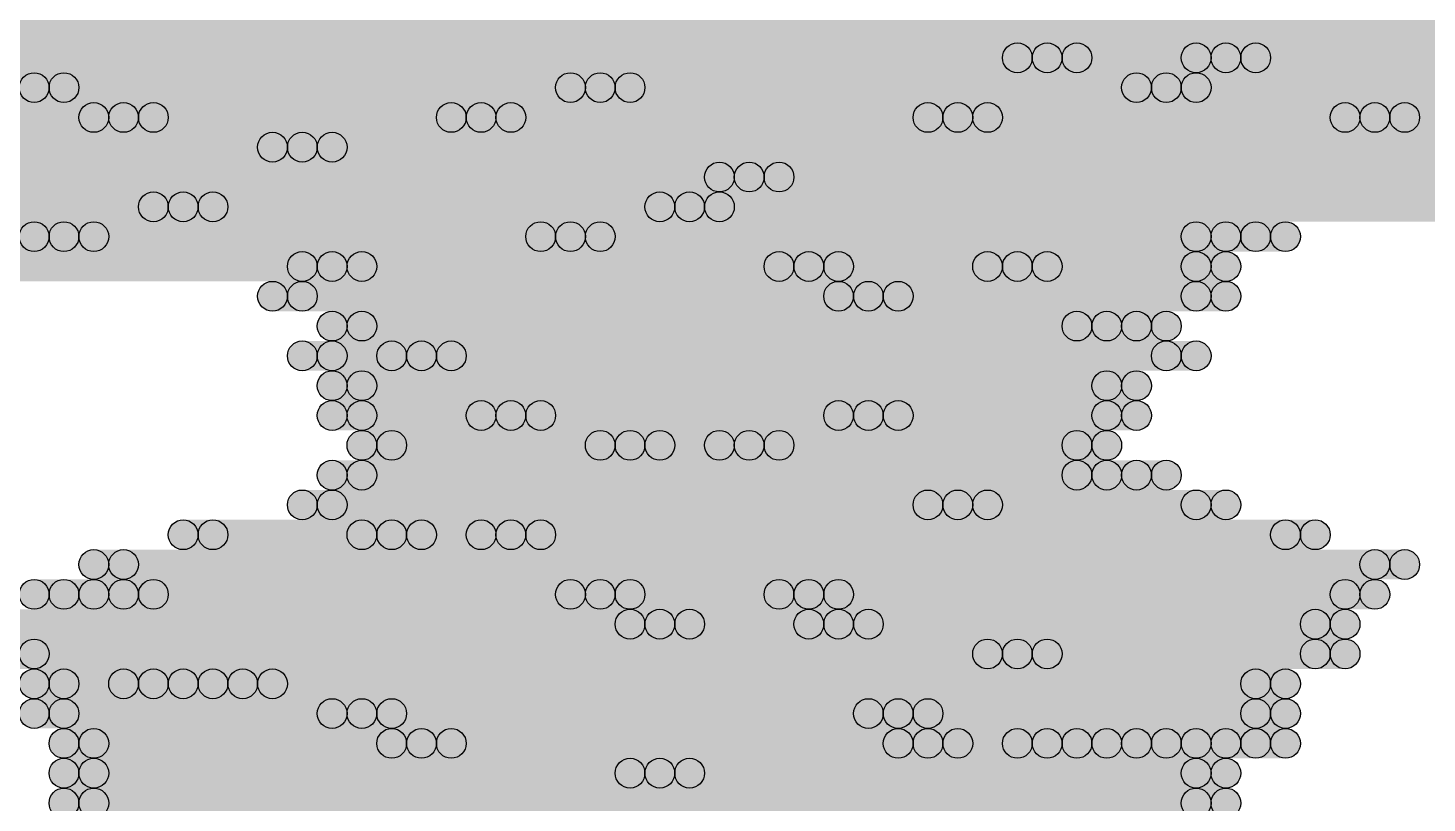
# Model space of a CAD drawing. Header units: millimetres. Extents: x 0 to 137, y 0 to 37.
# Drawn here: x 129.662 to 130.854, y 3.632 to 4.293 of the extents above; entities that cross this region are included whole.
import ezdxf

# ---------------------------------------------------------------- set-up
doc = ezdxf.new("R2010")
doc.units = ezdxf.units.MM
doc.layers.add('TopLayer', color=1, linetype='Continuous')
doc.layers.add('TopSolder', color=216, linetype='Continuous')

msp = doc.modelspace()

# ---------------------------------------------------------------- hatches: boundary and pattern name
at = {"layer": 'TopLayer'}
for points in [[(129.413, 4.2799), (129.413, 4.3053), (131.0894, 4.3053), (131.0894, 4.2799)], [(129.413, 4.2545), (129.413, 4.2799), (130.5306, 4.2799), (130.5306, 4.2545)], [(130.556, 4.2545), (130.556, 4.2799), (130.683, 4.2799), (130.683, 4.2545)], [(130.7084, 4.2545), (130.7084, 4.2799), (131.191, 4.2799), (131.191, 4.2545)], [(129.4384, 4.2291), (129.4384, 4.2545), (129.667, 4.2545), (129.667, 4.2291)], [(129.6924, 4.2291), (129.6924, 4.2545), (130.1496, 4.2545), (130.1496, 4.2291)], [(130.175, 4.2291), (130.175, 4.2545), (130.6322, 4.2545), (130.6322, 4.2291)], [(130.6576, 4.2291), (130.6576, 4.2545), (131.1402, 4.2545), (131.1402, 4.2291)], [(129.4384, 4.2037), (129.4384, 4.2291), (129.7432, 4.2291), (129.7432, 4.2037)], [(129.7686, 4.2037), (129.7686, 4.2291), (130.048, 4.2291), (130.048, 4.2037)], [(130.0734, 4.2037), (130.0734, 4.2291), (130.4544, 4.2291), (130.4544, 4.2037)], [(130.4798, 4.2037), (130.4798, 4.2291), (130.81, 4.2291), (130.81, 4.2037)], [(130.8354, 4.2037), (130.8354, 4.2291), (130.937, 4.2291), (130.937, 4.2037)], [(129.5908, 4.1783), (129.5908, 4.2037), (129.8956, 4.2037), (129.8956, 4.1783)], [(129.921, 4.1783), (129.921, 4.2037), (130.9878, 4.2037), (130.9878, 4.1783)], [(129.4638, 4.1529), (129.4638, 4.1783), (130.2766, 4.1783), (130.2766, 4.1529)], [(130.302, 4.1529), (130.302, 4.1783), (131.0894, 4.1783), (131.0894, 4.1529)], [(129.4892, 4.1275), (129.4892, 4.1529), (129.794, 4.1529), (129.794, 4.1275)], [(129.8194, 4.1275), (129.8194, 4.1529), (130.2258, 4.1529), (130.2258, 4.1275)], [(130.2512, 4.1275), (130.2512, 4.1529), (130.937, 4.1529), (130.937, 4.1275)], [(129.5146, 4.1021), (129.5146, 4.1275), (129.6924, 4.1275), (129.6924, 4.1021)], [(129.7178, 4.1021), (129.7178, 4.1275), (130.1242, 4.1275), (130.1242, 4.1021)], [(130.1496, 4.1021), (130.1496, 4.1275), (130.683, 4.1275), (130.683, 4.1021)], [(130.7084, 4.1021), (130.7084, 4.1275), (130.7338, 4.1275), (130.7338, 4.1021)], [(129.54, 4.0767), (129.54, 4.1021), (129.921, 4.1021), (129.921, 4.0767)], [(129.9464, 4.0767), (129.9464, 4.1021), (130.3274, 4.1021), (130.3274, 4.0767)], [(130.3528, 4.0767), (130.3528, 4.1021), (130.5052, 4.1021), (130.5052, 4.0767)], [(130.5306, 4.0767), (130.5306, 4.1021), (130.683, 4.1021), (130.683, 4.0767)], [(129.8956, 4.0513), (129.8956, 4.0767), (130.3782, 4.0767), (130.3782, 4.0513)], [(130.4036, 4.0513), (130.4036, 4.0767), (130.683, 4.0767), (130.683, 4.0513)], [(129.9464, 4.0259), (129.9464, 4.0513), (130.5814, 4.0513), (130.5814, 4.0259)], [(130.6068, 4.0259), (130.6068, 4.0513), (130.6322, 4.0513), (130.6322, 4.0259)], [(129.921, 4.0005), (129.921, 4.0259), (129.9972, 4.0259), (129.9972, 4.0005)], [(130.0226, 4.0005), (130.0226, 4.0259), (130.6576, 4.0259), (130.6576, 4.0005)], [(129.9464, 3.9751), (129.9464, 4.0005), (130.6068, 4.0005), (130.6068, 3.9751)], [(129.9464, 3.9497), (129.9464, 3.9751), (130.0734, 3.9751), (130.0734, 3.9497)], [(130.0988, 3.9497), (130.0988, 3.9751), (130.3782, 3.9751), (130.3782, 3.9497)], [(130.4036, 3.9497), (130.4036, 3.9751), (130.6068, 3.9751), (130.6068, 3.9497)], [(129.9718, 3.9243), (129.9718, 3.9497), (130.175, 3.9497), (130.175, 3.9243)], [(130.2004, 3.9243), (130.2004, 3.9497), (130.2766, 3.9497), (130.2766, 3.9243)], [(130.302, 3.9243), (130.302, 3.9497), (130.5814, 3.9497), (130.5814, 3.9243)], [(129.9464, 3.8989), (129.9464, 3.9243), (130.5814, 3.9243), (130.5814, 3.8989)], [(130.6068, 3.8989), (130.6068, 3.9243), (130.6322, 3.9243), (130.6322, 3.8989)], [(129.921, 3.8735), (129.921, 3.8989), (130.4544, 3.8989), (130.4544, 3.8735)], [(130.4798, 3.8735), (130.4798, 3.8989), (130.683, 3.8989), (130.683, 3.8735)], [(129.8194, 3.8481), (129.8194, 3.8735), (129.9718, 3.8735), (129.9718, 3.8481)], [(129.9972, 3.8481), (129.9972, 3.8735), (130.0734, 3.8735), (130.0734, 3.8481)], [(130.0988, 3.8481), (130.0988, 3.8735), (130.7592, 3.8735), (130.7592, 3.8481)], [(129.7432, 3.8227), (129.7432, 3.8481), (130.8354, 3.8481), (130.8354, 3.8227)], [(129.6924, 3.7973), (129.6924, 3.8227), (129.7432, 3.8227), (129.7432, 3.7973)], [(129.7686, 3.7973), (129.7686, 3.8227), (130.1496, 3.8227), (130.1496, 3.7973)], [(130.175, 3.7973), (130.175, 3.8227), (130.3274, 3.8227), (130.3274, 3.7973)], [(130.3528, 3.7973), (130.3528, 3.8227), (130.81, 3.8227), (130.81, 3.7973)], [(129.6416, 3.7719), (129.6416, 3.7973), (130.2004, 3.7973), (130.2004, 3.7719)], [(130.2258, 3.7719), (130.2258, 3.7973), (130.3528, 3.7973), (130.3528, 3.7719)], [(130.3782, 3.7719), (130.3782, 3.7973), (130.7846, 3.7973), (130.7846, 3.7719)], [(129.667, 3.7465), (129.667, 3.7719), (130.5052, 3.7719), (130.5052, 3.7465)], [(130.5306, 3.7465), (130.5306, 3.7719), (130.7846, 3.7719), (130.7846, 3.7465)], [(129.6924, 3.7211), (129.6924, 3.7465), (129.7686, 3.7465), (129.7686, 3.7211)], [(129.794, 3.7211), (129.794, 3.7465), (129.8448, 3.7465), (129.8448, 3.7211)], [(129.8702, 3.7211), (129.8702, 3.7465), (130.7338, 3.7465), (130.7338, 3.7211)], [(129.6924, 3.6957), (129.6924, 3.7211), (129.9464, 3.7211), (129.9464, 3.6957)], [(129.9718, 3.6957), (129.9718, 3.7211), (130.4036, 3.7211), (130.4036, 3.6957)], [(130.429, 3.6957), (130.429, 3.7211), (130.7338, 3.7211), (130.7338, 3.6957)], [(129.7178, 3.6703), (129.7178, 3.6957), (129.9972, 3.6957), (129.9972, 3.6703)], [(130.0226, 3.6703), (130.0226, 3.6957), (130.429, 3.6957), (130.429, 3.6703)], [(130.4544, 3.6703), (130.4544, 3.6957), (130.5306, 3.6957), (130.5306, 3.6703)], [(130.556, 3.6703), (130.556, 3.6957), (130.6068, 3.6957), (130.6068, 3.6703)], [(130.6322, 3.6703), (130.6322, 3.6957), (130.683, 3.6957), (130.683, 3.6703)], [(130.7084, 3.6703), (130.7084, 3.6957), (130.7338, 3.6957), (130.7338, 3.6703)], [(129.7178, 3.6449), (129.7178, 3.6703), (130.2004, 3.6703), (130.2004, 3.6449)], [(130.2258, 3.6449), (130.2258, 3.6703), (130.683, 3.6703), (130.683, 3.6449)], [(129.7178, 3.6195), (129.7178, 3.6449), (130.683, 3.6449), (130.683, 3.6195)]]:
    msp.add_hatch(color=1, dxfattribs=at).paths.add_polyline_path(points)
h = msp.add_hatch(color=1, dxfattribs=at)
edge = h.paths.add_edge_path()
edge.add_arc((130.5306, 4.2672), 0.0127, 0, 360)
h = msp.add_hatch(color=1, dxfattribs=at)
edge = h.paths.add_edge_path()
edge.add_arc((130.556, 4.2672), 0.0127, 0, 360)
h = msp.add_hatch(color=1, dxfattribs=at)
edge = h.paths.add_edge_path()
edge.add_arc((130.683, 4.2672), 0.0127, 0, 360)
h = msp.add_hatch(color=1, dxfattribs=at)
edge = h.paths.add_edge_path()
edge.add_arc((130.7084, 4.2672), 0.0127, 0, 360)
h = msp.add_hatch(color=1, dxfattribs=at)
edge = h.paths.add_edge_path()
edge.add_arc((129.667, 4.2418), 0.0127, 0, 360)
h = msp.add_hatch(color=1, dxfattribs=at)
edge = h.paths.add_edge_path()
edge.add_arc((129.6924, 4.2418), 0.0127, 0, 360)
h = msp.add_hatch(color=1, dxfattribs=at)
edge = h.paths.add_edge_path()
edge.add_arc((130.1496, 4.2418), 0.0127, 0, 360)
h = msp.add_hatch(color=1, dxfattribs=at)
edge = h.paths.add_edge_path()
edge.add_arc((130.175, 4.2418), 0.0127, 0, 360)
h = msp.add_hatch(color=1, dxfattribs=at)
edge = h.paths.add_edge_path()
edge.add_arc((130.6322, 4.2418), 0.0127, 0, 360)
h = msp.add_hatch(color=1, dxfattribs=at)
edge = h.paths.add_edge_path()
edge.add_arc((130.6576, 4.2418), 0.0127, 0, 360)
h = msp.add_hatch(color=1, dxfattribs=at)
edge = h.paths.add_edge_path()
edge.add_arc((129.7432, 4.2164), 0.0127, 0, 360)
h = msp.add_hatch(color=1, dxfattribs=at)
edge = h.paths.add_edge_path()
edge.add_arc((129.7686, 4.2164), 0.0127, 0, 360)
h = msp.add_hatch(color=1, dxfattribs=at)
edge = h.paths.add_edge_path()
edge.add_arc((130.048, 4.2164), 0.0127, 0, 360)
h = msp.add_hatch(color=1, dxfattribs=at)
edge = h.paths.add_edge_path()
edge.add_arc((130.0734, 4.2164), 0.0127, 0, 360)
h = msp.add_hatch(color=1, dxfattribs=at)
edge = h.paths.add_edge_path()
edge.add_arc((130.4544, 4.2164), 0.0127, 0, 360)
h = msp.add_hatch(color=1, dxfattribs=at)
edge = h.paths.add_edge_path()
edge.add_arc((130.4798, 4.2164), 0.0127, 0, 360)
h = msp.add_hatch(color=1, dxfattribs=at)
edge = h.paths.add_edge_path()
edge.add_arc((130.81, 4.2164), 0.0127, 0, 360)
h = msp.add_hatch(color=1, dxfattribs=at)
edge = h.paths.add_edge_path()
edge.add_arc((130.8354, 4.2164), 0.0127, 0, 360)
h = msp.add_hatch(color=1, dxfattribs=at)
edge = h.paths.add_edge_path()
edge.add_arc((129.8956, 4.191), 0.0127, 0, 360)
h = msp.add_hatch(color=1, dxfattribs=at)
edge = h.paths.add_edge_path()
edge.add_arc((129.921, 4.191), 0.0127, 0, 360)
h = msp.add_hatch(color=1, dxfattribs=at)
edge = h.paths.add_edge_path()
edge.add_arc((130.2766, 4.1656), 0.0127, 0, 360)
h = msp.add_hatch(color=1, dxfattribs=at)
edge = h.paths.add_edge_path()
edge.add_arc((130.302, 4.1656), 0.0127, 0, 360)
h = msp.add_hatch(color=1, dxfattribs=at)
edge = h.paths.add_edge_path()
edge.add_arc((129.794, 4.1402), 0.0127, 0, 360)
h = msp.add_hatch(color=1, dxfattribs=at)
edge = h.paths.add_edge_path()
edge.add_arc((129.8194, 4.1402), 0.0127, 0, 360)
h = msp.add_hatch(color=1, dxfattribs=at)
edge = h.paths.add_edge_path()
edge.add_arc((130.2258, 4.1402), 0.0127, 0, 360)
h = msp.add_hatch(color=1, dxfattribs=at)
edge = h.paths.add_edge_path()
edge.add_arc((130.2512, 4.1402), 0.0127, 0, 360)
h = msp.add_hatch(color=1, dxfattribs=at)
edge = h.paths.add_edge_path()
edge.add_arc((129.6924, 4.1148), 0.0127, 0, 360)
h = msp.add_hatch(color=1, dxfattribs=at)
edge = h.paths.add_edge_path()
edge.add_arc((129.7178, 4.1148), 0.0127, 0, 360)
h = msp.add_hatch(color=1, dxfattribs=at)
edge = h.paths.add_edge_path()
edge.add_arc((130.1242, 4.1148), 0.0127, 0, 360)
h = msp.add_hatch(color=1, dxfattribs=at)
edge = h.paths.add_edge_path()
edge.add_arc((130.1496, 4.1148), 0.0127, 0, 360)
h = msp.add_hatch(color=1, dxfattribs=at)
edge = h.paths.add_edge_path()
edge.add_arc((130.683, 4.1148), 0.0127, 0, 360)
h = msp.add_hatch(color=1, dxfattribs=at)
edge = h.paths.add_edge_path()
edge.add_arc((130.7084, 4.1148), 0.0127, 0, 360)
h = msp.add_hatch(color=1, dxfattribs=at)
edge = h.paths.add_edge_path()
edge.add_arc((130.7338, 4.1148), 0.0127, 0, 360)
h = msp.add_hatch(color=1, dxfattribs=at)
edge = h.paths.add_edge_path()
edge.add_arc((129.921, 4.0894), 0.0127, 0, 360)
h = msp.add_hatch(color=1, dxfattribs=at)
edge = h.paths.add_edge_path()
edge.add_arc((129.9464, 4.0894), 0.0127, 0, 360)
h = msp.add_hatch(color=1, dxfattribs=at)
edge = h.paths.add_edge_path()
edge.add_arc((130.3274, 4.0894), 0.0127, 0, 360)
h = msp.add_hatch(color=1, dxfattribs=at)
edge = h.paths.add_edge_path()
edge.add_arc((130.3528, 4.0894), 0.0127, 0, 360)
h = msp.add_hatch(color=1, dxfattribs=at)
edge = h.paths.add_edge_path()
edge.add_arc((130.5052, 4.0894), 0.0127, 0, 360)
h = msp.add_hatch(color=1, dxfattribs=at)
edge = h.paths.add_edge_path()
edge.add_arc((130.5306, 4.0894), 0.0127, 0, 360)
h = msp.add_hatch(color=1, dxfattribs=at)
edge = h.paths.add_edge_path()
edge.add_arc((130.683, 4.0894), 0.0127, 0, 360)
h = msp.add_hatch(color=1, dxfattribs=at)
edge = h.paths.add_edge_path()
edge.add_arc((129.8956, 4.064), 0.0127, 0, 360)
h = msp.add_hatch(color=1, dxfattribs=at)
edge = h.paths.add_edge_path()
edge.add_arc((130.3782, 4.064), 0.0127, 0, 360)
h = msp.add_hatch(color=1, dxfattribs=at)
edge = h.paths.add_edge_path()
edge.add_arc((130.4036, 4.064), 0.0127, 0, 360)
h = msp.add_hatch(color=1, dxfattribs=at)
edge = h.paths.add_edge_path()
edge.add_arc((130.683, 4.064), 0.0127, 0, 360)
h = msp.add_hatch(color=1, dxfattribs=at)
edge = h.paths.add_edge_path()
edge.add_arc((129.9464, 4.0386), 0.0127, 0, 360)
h = msp.add_hatch(color=1, dxfattribs=at)
edge = h.paths.add_edge_path()
edge.add_arc((130.5814, 4.0386), 0.0127, 0, 360)
h = msp.add_hatch(color=1, dxfattribs=at)
edge = h.paths.add_edge_path()
edge.add_arc((130.6068, 4.0386), 0.0127, 0, 360)
h = msp.add_hatch(color=1, dxfattribs=at)
edge = h.paths.add_edge_path()
edge.add_arc((130.6322, 4.0386), 0.0127, 0, 360)
h = msp.add_hatch(color=1, dxfattribs=at)
edge = h.paths.add_edge_path()
edge.add_arc((129.921, 4.0132), 0.0127, 0, 360)
h = msp.add_hatch(color=1, dxfattribs=at)
edge = h.paths.add_edge_path()
edge.add_arc((129.9972, 4.0132), 0.0127, 0, 360)
h = msp.add_hatch(color=1, dxfattribs=at)
edge = h.paths.add_edge_path()
edge.add_arc((130.0226, 4.0132), 0.0127, 0, 360)
h = msp.add_hatch(color=1, dxfattribs=at)
edge = h.paths.add_edge_path()
edge.add_arc((130.6576, 4.0132), 0.0127, 0, 360)
h = msp.add_hatch(color=1, dxfattribs=at)
edge = h.paths.add_edge_path()
edge.add_arc((129.9464, 3.9878), 0.0127, 0, 360)
h = msp.add_hatch(color=1, dxfattribs=at)
edge = h.paths.add_edge_path()
edge.add_arc((130.6068, 3.9878), 0.0127, 0, 360)
h = msp.add_hatch(color=1, dxfattribs=at)
edge = h.paths.add_edge_path()
edge.add_arc((129.9464, 3.9624), 0.0127, 0, 360)
h = msp.add_hatch(color=1, dxfattribs=at)
edge = h.paths.add_edge_path()
edge.add_arc((130.0734, 3.9624), 0.0127, 0, 360)
h = msp.add_hatch(color=1, dxfattribs=at)
edge = h.paths.add_edge_path()
edge.add_arc((130.0988, 3.9624), 0.0127, 0, 360)
h = msp.add_hatch(color=1, dxfattribs=at)
edge = h.paths.add_edge_path()
edge.add_arc((130.3782, 3.9624), 0.0127, 0, 360)
h = msp.add_hatch(color=1, dxfattribs=at)
edge = h.paths.add_edge_path()
edge.add_arc((130.4036, 3.9624), 0.0127, 0, 360)
h = msp.add_hatch(color=1, dxfattribs=at)
edge = h.paths.add_edge_path()
edge.add_arc((130.6068, 3.9624), 0.0127, 0, 360)
h = msp.add_hatch(color=1, dxfattribs=at)
edge = h.paths.add_edge_path()
edge.add_arc((129.9718, 3.937), 0.0127, 0, 360)
h = msp.add_hatch(color=1, dxfattribs=at)
edge = h.paths.add_edge_path()
edge.add_arc((130.175, 3.937), 0.0127, 0, 360)
h = msp.add_hatch(color=1, dxfattribs=at)
edge = h.paths.add_edge_path()
edge.add_arc((130.2004, 3.937), 0.0127, 0, 360)
h = msp.add_hatch(color=1, dxfattribs=at)
edge = h.paths.add_edge_path()
edge.add_arc((130.2766, 3.937), 0.0127, 0, 360)
h = msp.add_hatch(color=1, dxfattribs=at)
edge = h.paths.add_edge_path()
edge.add_arc((130.302, 3.937), 0.0127, 0, 360)
h = msp.add_hatch(color=1, dxfattribs=at)
edge = h.paths.add_edge_path()
edge.add_arc((130.5814, 3.937), 0.0127, 0, 360)
h = msp.add_hatch(color=1, dxfattribs=at)
edge = h.paths.add_edge_path()
edge.add_arc((129.9464, 3.9116), 0.0127, 0, 360)
h = msp.add_hatch(color=1, dxfattribs=at)
edge = h.paths.add_edge_path()
edge.add_arc((130.5814, 3.9116), 0.0127, 0, 360)
h = msp.add_hatch(color=1, dxfattribs=at)
edge = h.paths.add_edge_path()
edge.add_arc((130.6068, 3.9116), 0.0127, 0, 360)
h = msp.add_hatch(color=1, dxfattribs=at)
edge = h.paths.add_edge_path()
edge.add_arc((130.6322, 3.9116), 0.0127, 0, 360)
h = msp.add_hatch(color=1, dxfattribs=at)
edge = h.paths.add_edge_path()
edge.add_arc((129.921, 3.8862), 0.0127, 0, 360)
h = msp.add_hatch(color=1, dxfattribs=at)
edge = h.paths.add_edge_path()
edge.add_arc((130.4544, 3.8862), 0.0127, 0, 360)
h = msp.add_hatch(color=1, dxfattribs=at)
edge = h.paths.add_edge_path()
edge.add_arc((130.4798, 3.8862), 0.0127, 0, 360)
h = msp.add_hatch(color=1, dxfattribs=at)
edge = h.paths.add_edge_path()
edge.add_arc((130.683, 3.8862), 0.0127, 0, 360)
h = msp.add_hatch(color=1, dxfattribs=at)
edge = h.paths.add_edge_path()
edge.add_arc((129.8194, 3.8608), 0.0127, 0, 360)
h = msp.add_hatch(color=1, dxfattribs=at)
edge = h.paths.add_edge_path()
edge.add_arc((129.9718, 3.8608), 0.0127, 0, 360)
h = msp.add_hatch(color=1, dxfattribs=at)
edge = h.paths.add_edge_path()
edge.add_arc((129.9972, 3.8608), 0.0127, 0, 360)
h = msp.add_hatch(color=1, dxfattribs=at)
edge = h.paths.add_edge_path()
edge.add_arc((130.0734, 3.8608), 0.0127, 0, 360)
h = msp.add_hatch(color=1, dxfattribs=at)
edge = h.paths.add_edge_path()
edge.add_arc((130.0988, 3.8608), 0.0127, 0, 360)
h = msp.add_hatch(color=1, dxfattribs=at)
edge = h.paths.add_edge_path()
edge.add_arc((130.7592, 3.8608), 0.0127, 0, 360)
h = msp.add_hatch(color=1, dxfattribs=at)
edge = h.paths.add_edge_path()
edge.add_arc((129.7432, 3.8354), 0.0127, 0, 360)
h = msp.add_hatch(color=1, dxfattribs=at)
edge = h.paths.add_edge_path()
edge.add_arc((130.8354, 3.8354), 0.0127, 0, 360)
h = msp.add_hatch(color=1, dxfattribs=at)
edge = h.paths.add_edge_path()
edge.add_arc((129.6924, 3.81), 0.0127, 0, 360)
h = msp.add_hatch(color=1, dxfattribs=at)
edge = h.paths.add_edge_path()
edge.add_arc((129.7432, 3.81), 0.0127, 0, 360)
h = msp.add_hatch(color=1, dxfattribs=at)
edge = h.paths.add_edge_path()
edge.add_arc((129.7686, 3.81), 0.0127, 0, 360)
h = msp.add_hatch(color=1, dxfattribs=at)
edge = h.paths.add_edge_path()
edge.add_arc((130.1496, 3.81), 0.0127, 0, 360)
h = msp.add_hatch(color=1, dxfattribs=at)
edge = h.paths.add_edge_path()
edge.add_arc((130.175, 3.81), 0.0127, 0, 360)
h = msp.add_hatch(color=1, dxfattribs=at)
edge = h.paths.add_edge_path()
edge.add_arc((130.3274, 3.81), 0.0127, 0, 360)
h = msp.add_hatch(color=1, dxfattribs=at)
edge = h.paths.add_edge_path()
edge.add_arc((130.3528, 3.81), 0.0127, 0, 360)
h = msp.add_hatch(color=1, dxfattribs=at)
edge = h.paths.add_edge_path()
edge.add_arc((130.81, 3.81), 0.0127, 0, 360)
h = msp.add_hatch(color=1, dxfattribs=at)
edge = h.paths.add_edge_path()
edge.add_arc((130.2004, 3.7846), 0.0127, 0, 360)
h = msp.add_hatch(color=1, dxfattribs=at)
edge = h.paths.add_edge_path()
edge.add_arc((130.2258, 3.7846), 0.0127, 0, 360)
h = msp.add_hatch(color=1, dxfattribs=at)
edge = h.paths.add_edge_path()
edge.add_arc((130.3528, 3.7846), 0.0127, 0, 360)
h = msp.add_hatch(color=1, dxfattribs=at)
edge = h.paths.add_edge_path()
edge.add_arc((130.3782, 3.7846), 0.0127, 0, 360)
h = msp.add_hatch(color=1, dxfattribs=at)
edge = h.paths.add_edge_path()
edge.add_arc((130.7846, 3.7846), 0.0127, 0, 360)
h = msp.add_hatch(color=1, dxfattribs=at)
edge = h.paths.add_edge_path()
edge.add_arc((129.667, 3.7592), 0.0127, 0, 360)
h = msp.add_hatch(color=1, dxfattribs=at)
edge = h.paths.add_edge_path()
edge.add_arc((130.5052, 3.7592), 0.0127, 0, 360)
h = msp.add_hatch(color=1, dxfattribs=at)
edge = h.paths.add_edge_path()
edge.add_arc((130.5306, 3.7592), 0.0127, 0, 360)
h = msp.add_hatch(color=1, dxfattribs=at)
edge = h.paths.add_edge_path()
edge.add_arc((130.7846, 3.7592), 0.0127, 0, 360)
h = msp.add_hatch(color=1, dxfattribs=at)
edge = h.paths.add_edge_path()
edge.add_arc((129.6924, 3.7338), 0.0127, 0, 360)
h = msp.add_hatch(color=1, dxfattribs=at)
edge = h.paths.add_edge_path()
edge.add_arc((129.7686, 3.7338), 0.0127, 0, 360)
h = msp.add_hatch(color=1, dxfattribs=at)
edge = h.paths.add_edge_path()
edge.add_arc((129.794, 3.7338), 0.0127, 0, 360)
h = msp.add_hatch(color=1, dxfattribs=at)
edge = h.paths.add_edge_path()
edge.add_arc((129.8448, 3.7338), 0.0127, 0, 360)
h = msp.add_hatch(color=1, dxfattribs=at)
edge = h.paths.add_edge_path()
edge.add_arc((129.8702, 3.7338), 0.0127, 0, 360)
h = msp.add_hatch(color=1, dxfattribs=at)
edge = h.paths.add_edge_path()
edge.add_arc((130.7338, 3.7338), 0.0127, 0, 360)
h = msp.add_hatch(color=1, dxfattribs=at)
edge = h.paths.add_edge_path()
edge.add_arc((129.6924, 3.7084), 0.0127, 0, 360)
h = msp.add_hatch(color=1, dxfattribs=at)
edge = h.paths.add_edge_path()
edge.add_arc((129.9464, 3.7084), 0.0127, 0, 360)
h = msp.add_hatch(color=1, dxfattribs=at)
edge = h.paths.add_edge_path()
edge.add_arc((129.9718, 3.7084), 0.0127, 0, 360)
h = msp.add_hatch(color=1, dxfattribs=at)
edge = h.paths.add_edge_path()
edge.add_arc((130.4036, 3.7084), 0.0127, 0, 360)
h = msp.add_hatch(color=1, dxfattribs=at)
edge = h.paths.add_edge_path()
edge.add_arc((130.429, 3.7084), 0.0127, 0, 360)
h = msp.add_hatch(color=1, dxfattribs=at)
edge = h.paths.add_edge_path()
edge.add_arc((130.7338, 3.7084), 0.0127, 0, 360)
h = msp.add_hatch(color=1, dxfattribs=at)
edge = h.paths.add_edge_path()
edge.add_arc((129.7178, 3.683), 0.0127, 0, 360)
h = msp.add_hatch(color=1, dxfattribs=at)
edge = h.paths.add_edge_path()
edge.add_arc((129.9972, 3.683), 0.0127, 0, 360)
h = msp.add_hatch(color=1, dxfattribs=at)
edge = h.paths.add_edge_path()
edge.add_arc((130.0226, 3.683), 0.0127, 0, 360)
h = msp.add_hatch(color=1, dxfattribs=at)
edge = h.paths.add_edge_path()
edge.add_arc((130.429, 3.683), 0.0127, 0, 360)
h = msp.add_hatch(color=1, dxfattribs=at)
edge = h.paths.add_edge_path()
edge.add_arc((130.4544, 3.683), 0.0127, 0, 360)
h = msp.add_hatch(color=1, dxfattribs=at)
edge = h.paths.add_edge_path()
edge.add_arc((130.5306, 3.683), 0.0127, 0, 360)
h = msp.add_hatch(color=1, dxfattribs=at)
edge = h.paths.add_edge_path()
edge.add_arc((130.556, 3.683), 0.0127, 0, 360)
h = msp.add_hatch(color=1, dxfattribs=at)
edge = h.paths.add_edge_path()
edge.add_arc((130.6068, 3.683), 0.0127, 0, 360)
h = msp.add_hatch(color=1, dxfattribs=at)
edge = h.paths.add_edge_path()
edge.add_arc((130.6322, 3.683), 0.0127, 0, 360)
h = msp.add_hatch(color=1, dxfattribs=at)
edge = h.paths.add_edge_path()
edge.add_arc((130.683, 3.683), 0.0127, 0, 360)
h = msp.add_hatch(color=1, dxfattribs=at)
edge = h.paths.add_edge_path()
edge.add_arc((130.7084, 3.683), 0.0127, 0, 360)
h = msp.add_hatch(color=1, dxfattribs=at)
edge = h.paths.add_edge_path()
edge.add_arc((130.7338, 3.683), 0.0127, 0, 360)
h = msp.add_hatch(color=1, dxfattribs=at)
edge = h.paths.add_edge_path()
edge.add_arc((129.7178, 3.6576), 0.0127, 0, 360)
h = msp.add_hatch(color=1, dxfattribs=at)
edge = h.paths.add_edge_path()
edge.add_arc((130.2004, 3.6576), 0.0127, 0, 360)
h = msp.add_hatch(color=1, dxfattribs=at)
edge = h.paths.add_edge_path()
edge.add_arc((130.2258, 3.6576), 0.0127, 0, 360)
h = msp.add_hatch(color=1, dxfattribs=at)
edge = h.paths.add_edge_path()
edge.add_arc((130.683, 3.6576), 0.0127, 0, 360)
h = msp.add_hatch(color=1, dxfattribs=at)
edge = h.paths.add_edge_path()
edge.add_arc((129.7178, 3.6322), 0.0127, 0, 360)
h = msp.add_hatch(color=1, dxfattribs=at)
edge = h.paths.add_edge_path()
edge.add_arc((130.683, 3.6322), 0.0127, 0, 360)
at = {"layer": 'TopSolder'}
for points in [[(129.3876, 4.2799), (129.3876, 4.3053), (131.064, 4.3053), (131.064, 4.2799)], [(129.3876, 4.2545), (129.3876, 4.2799), (130.5052, 4.2799), (130.5052, 4.2545)], [(130.5306, 4.2545), (130.5306, 4.2799), (130.6576, 4.2799), (130.6576, 4.2545)], [(130.683, 4.2545), (130.683, 4.2799), (131.1656, 4.2799), (131.1656, 4.2545)], [(129.667, 4.2291), (129.667, 4.2545), (130.1242, 4.2545), (130.1242, 4.2291)], [(130.1496, 4.2291), (130.1496, 4.2545), (130.6068, 4.2545), (130.6068, 4.2291)], [(130.6322, 4.2291), (130.6322, 4.2545), (131.1148, 4.2545), (131.1148, 4.2291)], [(129.413, 4.2037), (129.413, 4.2291), (129.7178, 4.2291), (129.7178, 4.2037)], [(129.7432, 4.2037), (129.7432, 4.2291), (130.0226, 4.2291), (130.0226, 4.2037)], [(130.048, 4.2037), (130.048, 4.2291), (130.429, 4.2291), (130.429, 4.2037)], [(130.4544, 4.2037), (130.4544, 4.2291), (130.7846, 4.2291), (130.7846, 4.2037)], [(130.81, 4.2037), (130.81, 4.2291), (130.9116, 4.2291), (130.9116, 4.2037)], [(129.5654, 4.1783), (129.5654, 4.2037), (129.8702, 4.2037), (129.8702, 4.1783)], [(129.8956, 4.1783), (129.8956, 4.2037), (130.9624, 4.2037), (130.9624, 4.1783)], [(129.4384, 4.1529), (129.4384, 4.1783), (130.2512, 4.1783), (130.2512, 4.1529)], [(130.2766, 4.1529), (130.2766, 4.1783), (131.064, 4.1783), (131.064, 4.1529)], [(129.4638, 4.1275), (129.4638, 4.1529), (129.7686, 4.1529), (129.7686, 4.1275)], [(129.794, 4.1275), (129.794, 4.1529), (130.2004, 4.1529), (130.2004, 4.1275)], [(130.2258, 4.1275), (130.2258, 4.1529), (130.9116, 4.1529), (130.9116, 4.1275)], [(129.4892, 4.1021), (129.4892, 4.1275), (129.667, 4.1275), (129.667, 4.1021)], [(129.6924, 4.1021), (129.6924, 4.1275), (130.0988, 4.1275), (130.0988, 4.1021)], [(130.1242, 4.1021), (130.1242, 4.1275), (130.6576, 4.1275), (130.6576, 4.1021)], [(130.683, 4.1021), (130.683, 4.1275), (130.7084, 4.1275), (130.7084, 4.1021)], [(129.5146, 4.0767), (129.5146, 4.1021), (129.8956, 4.1021), (129.8956, 4.0767)], [(129.921, 4.0767), (129.921, 4.1021), (130.302, 4.1021), (130.302, 4.0767)], [(130.3274, 4.0767), (130.3274, 4.1021), (130.4798, 4.1021), (130.4798, 4.0767)], [(130.5052, 4.0767), (130.5052, 4.1021), (130.6576, 4.1021), (130.6576, 4.0767)], [(129.8702, 4.0513), (129.8702, 4.0767), (130.3528, 4.0767), (130.3528, 4.0513)], [(130.3782, 4.0513), (130.3782, 4.0767), (130.6576, 4.0767), (130.6576, 4.0513)], [(129.921, 4.0259), (129.921, 4.0513), (130.556, 4.0513), (130.556, 4.0259)], [(130.5814, 4.0259), (130.5814, 4.0513), (130.6068, 4.0513), (130.6068, 4.0259)], [(129.8956, 4.0005), (129.8956, 4.0259), (129.9718, 4.0259), (129.9718, 4.0005)], [(129.9972, 4.0005), (129.9972, 4.0259), (130.6322, 4.0259), (130.6322, 4.0005)], [(129.921, 3.9751), (129.921, 4.0005), (130.5814, 4.0005), (130.5814, 3.9751)], [(129.921, 3.9497), (129.921, 3.9751), (130.048, 3.9751), (130.048, 3.9497)], [(130.0734, 3.9497), (130.0734, 3.9751), (130.3528, 3.9751), (130.3528, 3.9497)], [(130.3782, 3.9497), (130.3782, 3.9751), (130.5814, 3.9751), (130.5814, 3.9497)], [(129.9464, 3.9243), (129.9464, 3.9497), (130.1496, 3.9497), (130.1496, 3.9243)], [(130.175, 3.9243), (130.175, 3.9497), (130.2512, 3.9497), (130.2512, 3.9243)], [(130.2766, 3.9243), (130.2766, 3.9497), (130.556, 3.9497), (130.556, 3.9243)], [(129.921, 3.8989), (129.921, 3.9243), (130.556, 3.9243), (130.556, 3.8989)], [(130.5814, 3.8989), (130.5814, 3.9243), (130.6068, 3.9243), (130.6068, 3.8989)], [(129.8956, 3.8735), (129.8956, 3.8989), (130.429, 3.8989), (130.429, 3.8735)], [(130.4544, 3.8735), (130.4544, 3.8989), (130.6576, 3.8989), (130.6576, 3.8735)], [(129.794, 3.8481), (129.794, 3.8735), (129.9464, 3.8735), (129.9464, 3.8481)], [(129.9718, 3.8481), (129.9718, 3.8735), (130.048, 3.8735), (130.048, 3.8481)], [(130.0734, 3.8481), (130.0734, 3.8735), (130.7338, 3.8735), (130.7338, 3.8481)], [(129.7178, 3.8227), (129.7178, 3.8481), (130.81, 3.8481), (130.81, 3.8227)], [(129.667, 3.7973), (129.667, 3.8227), (129.7178, 3.8227), (129.7178, 3.7973)], [(129.7432, 3.7973), (129.7432, 3.8227), (130.1242, 3.8227), (130.1242, 3.7973)], [(130.1496, 3.7973), (130.1496, 3.8227), (130.302, 3.8227), (130.302, 3.7973)], [(130.3274, 3.7973), (130.3274, 3.8227), (130.7846, 3.8227), (130.7846, 3.7973)], [(129.6162, 3.7719), (129.6162, 3.7973), (130.175, 3.7973), (130.175, 3.7719)], [(130.2004, 3.7719), (130.2004, 3.7973), (130.3274, 3.7973), (130.3274, 3.7719)], [(130.3528, 3.7719), (130.3528, 3.7973), (130.7592, 3.7973), (130.7592, 3.7719)], [(129.6416, 3.7465), (129.6416, 3.7719), (130.4798, 3.7719), (130.4798, 3.7465)], [(130.5052, 3.7465), (130.5052, 3.7719), (130.7592, 3.7719), (130.7592, 3.7465)], [(129.667, 3.7211), (129.667, 3.7465), (129.7432, 3.7465), (129.7432, 3.7211)], [(129.7686, 3.7211), (129.7686, 3.7465), (129.8194, 3.7465), (129.8194, 3.7211)], [(129.8448, 3.7211), (129.8448, 3.7465), (130.7084, 3.7465), (130.7084, 3.7211)], [(129.667, 3.6957), (129.667, 3.7211), (129.921, 3.7211), (129.921, 3.6957)], [(129.9464, 3.6957), (129.9464, 3.7211), (130.3782, 3.7211), (130.3782, 3.6957)], [(130.4036, 3.6957), (130.4036, 3.7211), (130.7084, 3.7211), (130.7084, 3.6957)], [(129.6924, 3.6703), (129.6924, 3.6957), (129.9718, 3.6957), (129.9718, 3.6703)], [(129.9972, 3.6703), (129.9972, 3.6957), (130.4036, 3.6957), (130.4036, 3.6703)], [(130.429, 3.6703), (130.429, 3.6957), (130.5052, 3.6957), (130.5052, 3.6703)], [(130.5306, 3.6703), (130.5306, 3.6957), (130.5814, 3.6957), (130.5814, 3.6703)], [(130.6068, 3.6703), (130.6068, 3.6957), (130.6576, 3.6957), (130.6576, 3.6703)], [(130.683, 3.6703), (130.683, 3.6957), (130.7084, 3.6957), (130.7084, 3.6703)], [(129.6924, 3.6449), (129.6924, 3.6703), (130.175, 3.6703), (130.175, 3.6449)], [(130.2004, 3.6449), (130.2004, 3.6703), (130.6576, 3.6703), (130.6576, 3.6449)], [(129.6924, 3.6195), (129.6924, 3.6449), (130.6576, 3.6449), (130.6576, 3.6195)]]:
    msp.add_hatch(color=216, dxfattribs=at).paths.add_polyline_path(points)
h = msp.add_hatch(color=216, dxfattribs=at)
edge = h.paths.add_edge_path()
edge.add_arc((130.5052, 4.2672), 0.0127, 0, 360)
h = msp.add_hatch(color=216, dxfattribs=at)
edge = h.paths.add_edge_path()
edge.add_arc((130.5306, 4.2672), 0.0127, 0, 360)
h = msp.add_hatch(color=216, dxfattribs=at)
edge = h.paths.add_edge_path()
edge.add_arc((130.6576, 4.2672), 0.0127, 0, 360)
h = msp.add_hatch(color=216, dxfattribs=at)
edge = h.paths.add_edge_path()
edge.add_arc((130.683, 4.2672), 0.0127, 0, 360)
h = msp.add_hatch(color=216, dxfattribs=at)
edge = h.paths.add_edge_path()
edge.add_arc((129.667, 4.2418), 0.0127, 0, 360)
h = msp.add_hatch(color=216, dxfattribs=at)
edge = h.paths.add_edge_path()
edge.add_arc((130.1242, 4.2418), 0.0127, 0, 360)
h = msp.add_hatch(color=216, dxfattribs=at)
edge = h.paths.add_edge_path()
edge.add_arc((130.1496, 4.2418), 0.0127, 0, 360)
h = msp.add_hatch(color=216, dxfattribs=at)
edge = h.paths.add_edge_path()
edge.add_arc((130.6068, 4.2418), 0.0127, 0, 360)
h = msp.add_hatch(color=216, dxfattribs=at)
edge = h.paths.add_edge_path()
edge.add_arc((130.6322, 4.2418), 0.0127, 0, 360)
h = msp.add_hatch(color=216, dxfattribs=at)
edge = h.paths.add_edge_path()
edge.add_arc((129.7178, 4.2164), 0.0127, 0, 360)
h = msp.add_hatch(color=216, dxfattribs=at)
edge = h.paths.add_edge_path()
edge.add_arc((129.7432, 4.2164), 0.0127, 0, 360)
h = msp.add_hatch(color=216, dxfattribs=at)
edge = h.paths.add_edge_path()
edge.add_arc((130.0226, 4.2164), 0.0127, 0, 360)
h = msp.add_hatch(color=216, dxfattribs=at)
edge = h.paths.add_edge_path()
edge.add_arc((130.048, 4.2164), 0.0127, 0, 360)
h = msp.add_hatch(color=216, dxfattribs=at)
edge = h.paths.add_edge_path()
edge.add_arc((130.429, 4.2164), 0.0127, 0, 360)
h = msp.add_hatch(color=216, dxfattribs=at)
edge = h.paths.add_edge_path()
edge.add_arc((130.4544, 4.2164), 0.0127, 0, 360)
h = msp.add_hatch(color=216, dxfattribs=at)
edge = h.paths.add_edge_path()
edge.add_arc((130.7846, 4.2164), 0.0127, 0, 360)
h = msp.add_hatch(color=216, dxfattribs=at)
edge = h.paths.add_edge_path()
edge.add_arc((130.81, 4.2164), 0.0127, 0, 360)
h = msp.add_hatch(color=216, dxfattribs=at)
edge = h.paths.add_edge_path()
edge.add_arc((129.8702, 4.191), 0.0127, 0, 360)
h = msp.add_hatch(color=216, dxfattribs=at)
edge = h.paths.add_edge_path()
edge.add_arc((129.8956, 4.191), 0.0127, 0, 360)
h = msp.add_hatch(color=216, dxfattribs=at)
edge = h.paths.add_edge_path()
edge.add_arc((130.2512, 4.1656), 0.0127, 0, 360)
h = msp.add_hatch(color=216, dxfattribs=at)
edge = h.paths.add_edge_path()
edge.add_arc((130.2766, 4.1656), 0.0127, 0, 360)
h = msp.add_hatch(color=216, dxfattribs=at)
edge = h.paths.add_edge_path()
edge.add_arc((129.7686, 4.1402), 0.0127, 0, 360)
h = msp.add_hatch(color=216, dxfattribs=at)
edge = h.paths.add_edge_path()
edge.add_arc((129.794, 4.1402), 0.0127, 0, 360)
h = msp.add_hatch(color=216, dxfattribs=at)
edge = h.paths.add_edge_path()
edge.add_arc((130.2004, 4.1402), 0.0127, 0, 360)
h = msp.add_hatch(color=216, dxfattribs=at)
edge = h.paths.add_edge_path()
edge.add_arc((130.2258, 4.1402), 0.0127, 0, 360)
h = msp.add_hatch(color=216, dxfattribs=at)
edge = h.paths.add_edge_path()
edge.add_arc((129.667, 4.1148), 0.0127, 0, 360)
h = msp.add_hatch(color=216, dxfattribs=at)
edge = h.paths.add_edge_path()
edge.add_arc((129.6924, 4.1148), 0.0127, 0, 360)
h = msp.add_hatch(color=216, dxfattribs=at)
edge = h.paths.add_edge_path()
edge.add_arc((130.0988, 4.1148), 0.0127, 0, 360)
h = msp.add_hatch(color=216, dxfattribs=at)
edge = h.paths.add_edge_path()
edge.add_arc((130.1242, 4.1148), 0.0127, 0, 360)
h = msp.add_hatch(color=216, dxfattribs=at)
edge = h.paths.add_edge_path()
edge.add_arc((130.6576, 4.1148), 0.0127, 0, 360)
h = msp.add_hatch(color=216, dxfattribs=at)
edge = h.paths.add_edge_path()
edge.add_arc((130.683, 4.1148), 0.0127, 0, 360)
h = msp.add_hatch(color=216, dxfattribs=at)
edge = h.paths.add_edge_path()
edge.add_arc((130.7084, 4.1148), 0.0127, 0, 360)
h = msp.add_hatch(color=216, dxfattribs=at)
edge = h.paths.add_edge_path()
edge.add_arc((129.8956, 4.0894), 0.0127, 0, 360)
h = msp.add_hatch(color=216, dxfattribs=at)
edge = h.paths.add_edge_path()
edge.add_arc((129.921, 4.0894), 0.0127, 0, 360)
h = msp.add_hatch(color=216, dxfattribs=at)
edge = h.paths.add_edge_path()
edge.add_arc((130.302, 4.0894), 0.0127, 0, 360)
h = msp.add_hatch(color=216, dxfattribs=at)
edge = h.paths.add_edge_path()
edge.add_arc((130.3274, 4.0894), 0.0127, 0, 360)
h = msp.add_hatch(color=216, dxfattribs=at)
edge = h.paths.add_edge_path()
edge.add_arc((130.4798, 4.0894), 0.0127, 0, 360)
h = msp.add_hatch(color=216, dxfattribs=at)
edge = h.paths.add_edge_path()
edge.add_arc((130.5052, 4.0894), 0.0127, 0, 360)
h = msp.add_hatch(color=216, dxfattribs=at)
edge = h.paths.add_edge_path()
edge.add_arc((130.6576, 4.0894), 0.0127, 0, 360)
h = msp.add_hatch(color=216, dxfattribs=at)
edge = h.paths.add_edge_path()
edge.add_arc((129.8702, 4.064), 0.0127, 0, 360)
h = msp.add_hatch(color=216, dxfattribs=at)
edge = h.paths.add_edge_path()
edge.add_arc((130.3528, 4.064), 0.0127, 0, 360)
h = msp.add_hatch(color=216, dxfattribs=at)
edge = h.paths.add_edge_path()
edge.add_arc((130.3782, 4.064), 0.0127, 0, 360)
h = msp.add_hatch(color=216, dxfattribs=at)
edge = h.paths.add_edge_path()
edge.add_arc((130.6576, 4.064), 0.0127, 0, 360)
h = msp.add_hatch(color=216, dxfattribs=at)
edge = h.paths.add_edge_path()
edge.add_arc((129.921, 4.0386), 0.0127, 0, 360)
h = msp.add_hatch(color=216, dxfattribs=at)
edge = h.paths.add_edge_path()
edge.add_arc((130.556, 4.0386), 0.0127, 0, 360)
h = msp.add_hatch(color=216, dxfattribs=at)
edge = h.paths.add_edge_path()
edge.add_arc((130.5814, 4.0386), 0.0127, 0, 360)
h = msp.add_hatch(color=216, dxfattribs=at)
edge = h.paths.add_edge_path()
edge.add_arc((130.6068, 4.0386), 0.0127, 0, 360)
h = msp.add_hatch(color=216, dxfattribs=at)
edge = h.paths.add_edge_path()
edge.add_arc((129.8956, 4.0132), 0.0127, 0, 360)
h = msp.add_hatch(color=216, dxfattribs=at)
edge = h.paths.add_edge_path()
edge.add_arc((129.9718, 4.0132), 0.0127, 0, 360)
h = msp.add_hatch(color=216, dxfattribs=at)
edge = h.paths.add_edge_path()
edge.add_arc((129.9972, 4.0132), 0.0127, 0, 360)
h = msp.add_hatch(color=216, dxfattribs=at)
edge = h.paths.add_edge_path()
edge.add_arc((130.6322, 4.0132), 0.0127, 0, 360)
h = msp.add_hatch(color=216, dxfattribs=at)
edge = h.paths.add_edge_path()
edge.add_arc((129.921, 3.9878), 0.0127, 0, 360)
h = msp.add_hatch(color=216, dxfattribs=at)
edge = h.paths.add_edge_path()
edge.add_arc((130.5814, 3.9878), 0.0127, 0, 360)
h = msp.add_hatch(color=216, dxfattribs=at)
edge = h.paths.add_edge_path()
edge.add_arc((129.921, 3.9624), 0.0127, 0, 360)
h = msp.add_hatch(color=216, dxfattribs=at)
edge = h.paths.add_edge_path()
edge.add_arc((130.048, 3.9624), 0.0127, 0, 360)
h = msp.add_hatch(color=216, dxfattribs=at)
edge = h.paths.add_edge_path()
edge.add_arc((130.0734, 3.9624), 0.0127, 0, 360)
h = msp.add_hatch(color=216, dxfattribs=at)
edge = h.paths.add_edge_path()
edge.add_arc((130.3528, 3.9624), 0.0127, 0, 360)
h = msp.add_hatch(color=216, dxfattribs=at)
edge = h.paths.add_edge_path()
edge.add_arc((130.3782, 3.9624), 0.0127, 0, 360)
h = msp.add_hatch(color=216, dxfattribs=at)
edge = h.paths.add_edge_path()
edge.add_arc((130.5814, 3.9624), 0.0127, 0, 360)
h = msp.add_hatch(color=216, dxfattribs=at)
edge = h.paths.add_edge_path()
edge.add_arc((129.9464, 3.937), 0.0127, 0, 360)
h = msp.add_hatch(color=216, dxfattribs=at)
edge = h.paths.add_edge_path()
edge.add_arc((130.1496, 3.937), 0.0127, 0, 360)
h = msp.add_hatch(color=216, dxfattribs=at)
edge = h.paths.add_edge_path()
edge.add_arc((130.175, 3.937), 0.0127, 0, 360)
h = msp.add_hatch(color=216, dxfattribs=at)
edge = h.paths.add_edge_path()
edge.add_arc((130.2512, 3.937), 0.0127, 0, 360)
h = msp.add_hatch(color=216, dxfattribs=at)
edge = h.paths.add_edge_path()
edge.add_arc((130.2766, 3.937), 0.0127, 0, 360)
h = msp.add_hatch(color=216, dxfattribs=at)
edge = h.paths.add_edge_path()
edge.add_arc((130.556, 3.937), 0.0127, 0, 360)
h = msp.add_hatch(color=216, dxfattribs=at)
edge = h.paths.add_edge_path()
edge.add_arc((129.921, 3.9116), 0.0127, 0, 360)
h = msp.add_hatch(color=216, dxfattribs=at)
edge = h.paths.add_edge_path()
edge.add_arc((130.556, 3.9116), 0.0127, 0, 360)
h = msp.add_hatch(color=216, dxfattribs=at)
edge = h.paths.add_edge_path()
edge.add_arc((130.5814, 3.9116), 0.0127, 0, 360)
h = msp.add_hatch(color=216, dxfattribs=at)
edge = h.paths.add_edge_path()
edge.add_arc((130.6068, 3.9116), 0.0127, 0, 360)
h = msp.add_hatch(color=216, dxfattribs=at)
edge = h.paths.add_edge_path()
edge.add_arc((129.8956, 3.8862), 0.0127, 0, 360)
h = msp.add_hatch(color=216, dxfattribs=at)
edge = h.paths.add_edge_path()
edge.add_arc((130.429, 3.8862), 0.0127, 0, 360)
h = msp.add_hatch(color=216, dxfattribs=at)
edge = h.paths.add_edge_path()
edge.add_arc((130.4544, 3.8862), 0.0127, 0, 360)
h = msp.add_hatch(color=216, dxfattribs=at)
edge = h.paths.add_edge_path()
edge.add_arc((130.6576, 3.8862), 0.0127, 0, 360)
h = msp.add_hatch(color=216, dxfattribs=at)
edge = h.paths.add_edge_path()
edge.add_arc((129.794, 3.8608), 0.0127, 0, 360)
h = msp.add_hatch(color=216, dxfattribs=at)
edge = h.paths.add_edge_path()
edge.add_arc((129.9464, 3.8608), 0.0127, 0, 360)
h = msp.add_hatch(color=216, dxfattribs=at)
edge = h.paths.add_edge_path()
edge.add_arc((129.9718, 3.8608), 0.0127, 0, 360)
h = msp.add_hatch(color=216, dxfattribs=at)
edge = h.paths.add_edge_path()
edge.add_arc((130.048, 3.8608), 0.0127, 0, 360)
h = msp.add_hatch(color=216, dxfattribs=at)
edge = h.paths.add_edge_path()
edge.add_arc((130.0734, 3.8608), 0.0127, 0, 360)
h = msp.add_hatch(color=216, dxfattribs=at)
edge = h.paths.add_edge_path()
edge.add_arc((130.7338, 3.8608), 0.0127, 0, 360)
h = msp.add_hatch(color=216, dxfattribs=at)
edge = h.paths.add_edge_path()
edge.add_arc((129.7178, 3.8354), 0.0127, 0, 360)
h = msp.add_hatch(color=216, dxfattribs=at)
edge = h.paths.add_edge_path()
edge.add_arc((130.81, 3.8354), 0.0127, 0, 360)
h = msp.add_hatch(color=216, dxfattribs=at)
edge = h.paths.add_edge_path()
edge.add_arc((129.667, 3.81), 0.0127, 0, 360)
h = msp.add_hatch(color=216, dxfattribs=at)
edge = h.paths.add_edge_path()
edge.add_arc((129.7178, 3.81), 0.0127, 0, 360)
h = msp.add_hatch(color=216, dxfattribs=at)
edge = h.paths.add_edge_path()
edge.add_arc((129.7432, 3.81), 0.0127, 0, 360)
h = msp.add_hatch(color=216, dxfattribs=at)
edge = h.paths.add_edge_path()
edge.add_arc((130.1242, 3.81), 0.0127, 0, 360)
h = msp.add_hatch(color=216, dxfattribs=at)
edge = h.paths.add_edge_path()
edge.add_arc((130.1496, 3.81), 0.0127, 0, 360)
h = msp.add_hatch(color=216, dxfattribs=at)
edge = h.paths.add_edge_path()
edge.add_arc((130.302, 3.81), 0.0127, 0, 360)
h = msp.add_hatch(color=216, dxfattribs=at)
edge = h.paths.add_edge_path()
edge.add_arc((130.3274, 3.81), 0.0127, 0, 360)
h = msp.add_hatch(color=216, dxfattribs=at)
edge = h.paths.add_edge_path()
edge.add_arc((130.7846, 3.81), 0.0127, 0, 360)
h = msp.add_hatch(color=216, dxfattribs=at)
edge = h.paths.add_edge_path()
edge.add_arc((130.175, 3.7846), 0.0127, 0, 360)
h = msp.add_hatch(color=216, dxfattribs=at)
edge = h.paths.add_edge_path()
edge.add_arc((130.2004, 3.7846), 0.0127, 0, 360)
h = msp.add_hatch(color=216, dxfattribs=at)
edge = h.paths.add_edge_path()
edge.add_arc((130.3274, 3.7846), 0.0127, 0, 360)
h = msp.add_hatch(color=216, dxfattribs=at)
edge = h.paths.add_edge_path()
edge.add_arc((130.3528, 3.7846), 0.0127, 0, 360)
h = msp.add_hatch(color=216, dxfattribs=at)
edge = h.paths.add_edge_path()
edge.add_arc((130.7592, 3.7846), 0.0127, 0, 360)
h = msp.add_hatch(color=216, dxfattribs=at)
edge = h.paths.add_edge_path()
edge.add_arc((130.4798, 3.7592), 0.0127, 0, 360)
h = msp.add_hatch(color=216, dxfattribs=at)
edge = h.paths.add_edge_path()
edge.add_arc((130.5052, 3.7592), 0.0127, 0, 360)
h = msp.add_hatch(color=216, dxfattribs=at)
edge = h.paths.add_edge_path()
edge.add_arc((130.7592, 3.7592), 0.0127, 0, 360)
h = msp.add_hatch(color=216, dxfattribs=at)
edge = h.paths.add_edge_path()
edge.add_arc((129.667, 3.7338), 0.0127, 0, 360)
h = msp.add_hatch(color=216, dxfattribs=at)
edge = h.paths.add_edge_path()
edge.add_arc((129.7432, 3.7338), 0.0127, 0, 360)
h = msp.add_hatch(color=216, dxfattribs=at)
edge = h.paths.add_edge_path()
edge.add_arc((129.7686, 3.7338), 0.0127, 0, 360)
h = msp.add_hatch(color=216, dxfattribs=at)
edge = h.paths.add_edge_path()
edge.add_arc((129.8194, 3.7338), 0.0127, 0, 360)
h = msp.add_hatch(color=216, dxfattribs=at)
edge = h.paths.add_edge_path()
edge.add_arc((129.8448, 3.7338), 0.0127, 0, 360)
h = msp.add_hatch(color=216, dxfattribs=at)
edge = h.paths.add_edge_path()
edge.add_arc((130.7084, 3.7338), 0.0127, 0, 360)
h = msp.add_hatch(color=216, dxfattribs=at)
edge = h.paths.add_edge_path()
edge.add_arc((129.667, 3.7084), 0.0127, 0, 360)
h = msp.add_hatch(color=216, dxfattribs=at)
edge = h.paths.add_edge_path()
edge.add_arc((129.921, 3.7084), 0.0127, 0, 360)
h = msp.add_hatch(color=216, dxfattribs=at)
edge = h.paths.add_edge_path()
edge.add_arc((129.9464, 3.7084), 0.0127, 0, 360)
h = msp.add_hatch(color=216, dxfattribs=at)
edge = h.paths.add_edge_path()
edge.add_arc((130.3782, 3.7084), 0.0127, 0, 360)
h = msp.add_hatch(color=216, dxfattribs=at)
edge = h.paths.add_edge_path()
edge.add_arc((130.4036, 3.7084), 0.0127, 0, 360)
h = msp.add_hatch(color=216, dxfattribs=at)
edge = h.paths.add_edge_path()
edge.add_arc((130.7084, 3.7084), 0.0127, 0, 360)
h = msp.add_hatch(color=216, dxfattribs=at)
edge = h.paths.add_edge_path()
edge.add_arc((129.6924, 3.683), 0.0127, 0, 360)
h = msp.add_hatch(color=216, dxfattribs=at)
edge = h.paths.add_edge_path()
edge.add_arc((129.9718, 3.683), 0.0127, 0, 360)
h = msp.add_hatch(color=216, dxfattribs=at)
edge = h.paths.add_edge_path()
edge.add_arc((129.9972, 3.683), 0.0127, 0, 360)
h = msp.add_hatch(color=216, dxfattribs=at)
edge = h.paths.add_edge_path()
edge.add_arc((130.4036, 3.683), 0.0127, 0, 360)
h = msp.add_hatch(color=216, dxfattribs=at)
edge = h.paths.add_edge_path()
edge.add_arc((130.429, 3.683), 0.0127, 0, 360)
h = msp.add_hatch(color=216, dxfattribs=at)
edge = h.paths.add_edge_path()
edge.add_arc((130.5052, 3.683), 0.0127, 0, 360)
h = msp.add_hatch(color=216, dxfattribs=at)
edge = h.paths.add_edge_path()
edge.add_arc((130.5306, 3.683), 0.0127, 0, 360)
h = msp.add_hatch(color=216, dxfattribs=at)
edge = h.paths.add_edge_path()
edge.add_arc((130.5814, 3.683), 0.0127, 0, 360)
h = msp.add_hatch(color=216, dxfattribs=at)
edge = h.paths.add_edge_path()
edge.add_arc((130.6068, 3.683), 0.0127, 0, 360)
h = msp.add_hatch(color=216, dxfattribs=at)
edge = h.paths.add_edge_path()
edge.add_arc((130.6576, 3.683), 0.0127, 0, 360)
h = msp.add_hatch(color=216, dxfattribs=at)
edge = h.paths.add_edge_path()
edge.add_arc((130.683, 3.683), 0.0127, 0, 360)
h = msp.add_hatch(color=216, dxfattribs=at)
edge = h.paths.add_edge_path()
edge.add_arc((130.7084, 3.683), 0.0127, 0, 360)
h = msp.add_hatch(color=216, dxfattribs=at)
edge = h.paths.add_edge_path()
edge.add_arc((129.6924, 3.6576), 0.0127, 0, 360)
h = msp.add_hatch(color=216, dxfattribs=at)
edge = h.paths.add_edge_path()
edge.add_arc((130.175, 3.6576), 0.0127, 0, 360)
h = msp.add_hatch(color=216, dxfattribs=at)
edge = h.paths.add_edge_path()
edge.add_arc((130.2004, 3.6576), 0.0127, 0, 360)
h = msp.add_hatch(color=216, dxfattribs=at)
edge = h.paths.add_edge_path()
edge.add_arc((130.6576, 3.6576), 0.0127, 0, 360)
h = msp.add_hatch(color=216, dxfattribs=at)
edge = h.paths.add_edge_path()
edge.add_arc((129.6924, 3.6322), 0.0127, 0, 360)
h = msp.add_hatch(color=216, dxfattribs=at)
edge = h.paths.add_edge_path()
edge.add_arc((130.6576, 3.6322), 0.0127, 0, 360)

# ---------------------------------------------------------------- linework, layer by layer
at = {"layer": 'TopLayer'}
for centre in [(130.5306, 4.2672), (130.556, 4.2672), (130.683, 4.2672), (130.7084, 4.2672), (129.667, 4.2418), (129.6924, 4.2418), (130.1496, 4.2418), (130.175, 4.2418), (130.6322, 4.2418), (130.6576, 4.2418), (129.7432, 4.2164), (129.7686, 4.2164), (130.048, 4.2164), (130.0734, 4.2164), (130.4544, 4.2164), (130.4798, 4.2164), (130.81, 4.2164), (130.8354, 4.2164), (129.8956, 4.191), (129.921, 4.191), (130.2766, 4.1656), (130.302, 4.1656), (129.794, 4.1402), (129.8194, 4.1402), (130.2258, 4.1402), (130.2512, 4.1402), (129.6924, 4.1148), (129.7178, 4.1148), (130.1242, 4.1148), (130.1496, 4.1148), (130.683, 4.1148), (130.7084, 4.1148), (130.7338, 4.1148), (129.921, 4.0894), (129.9464, 4.0894), (130.3274, 4.0894), (130.3528, 4.0894), (130.5052, 4.0894), (130.5306, 4.0894), (130.683, 4.0894), (129.8956, 4.064), (130.3782, 4.064), (130.4036, 4.064), (130.683, 4.064), (129.9464, 4.0386), (130.5814, 4.0386), (130.6068, 4.0386), (130.6322, 4.0386), (129.921, 4.0132), (129.9972, 4.0132), (130.0226, 4.0132), (130.6576, 4.0132), (129.9464, 3.9878), (130.6068, 3.9878), (129.9464, 3.9624), (130.0734, 3.9624), (130.0988, 3.9624), (130.3782, 3.9624), (130.4036, 3.9624), (130.6068, 3.9624), (129.9718, 3.937), (130.175, 3.937), (130.2004, 3.937), (130.2766, 3.937), (130.302, 3.937), (130.5814, 3.937), (129.9464, 3.9116), (130.5814, 3.9116), (130.6068, 3.9116), (130.6322, 3.9116), (129.921, 3.8862), (130.4544, 3.8862), (130.4798, 3.8862), (130.683, 3.8862), (129.8194, 3.8608), (129.9718, 3.8608), (129.9972, 3.8608), (130.0734, 3.8608), (130.0988, 3.8608), (130.7592, 3.8608), (129.7432, 3.8354), (130.8354, 3.8354), (129.6924, 3.81), (129.7432, 3.81), (129.7686, 3.81), (130.1496, 3.81), (130.175, 3.81), (130.3274, 3.81), (130.3528, 3.81), (130.81, 3.81), (130.2004, 3.7846), (130.2258, 3.7846), (130.3528, 3.7846), (130.3782, 3.7846), (130.7846, 3.7846), (129.667, 3.7592), (130.5052, 3.7592), (130.5306, 3.7592), (130.7846, 3.7592), (129.6924, 3.7338), (129.7686, 3.7338), (129.794, 3.7338), (129.8448, 3.7338), (129.8702, 3.7338), (130.7338, 3.7338), (129.6924, 3.7084), (129.9464, 3.7084), (129.9718, 3.7084), (130.4036, 3.7084), (130.429, 3.7084), (130.7338, 3.7084), (129.7178, 3.683), (129.9972, 3.683), (130.0226, 3.683), (130.429, 3.683), (130.4544, 3.683), (130.5306, 3.683), (130.556, 3.683), (130.6068, 3.683), (130.6322, 3.683), (130.683, 3.683), (130.7084, 3.683), (130.7338, 3.683), (129.7178, 3.6576), (130.2004, 3.6576), (130.2258, 3.6576), (130.683, 3.6576), (129.7178, 3.6322), (130.683, 3.6322)]:
    msp.add_circle(centre, 0.0127, dxfattribs=at)
at = {"layer": 'TopSolder'}
for centre in [(130.5052, 4.2672), (130.5306, 4.2672), (130.6576, 4.2672), (130.683, 4.2672), (129.667, 4.2418), (130.1242, 4.2418), (130.1496, 4.2418), (130.6068, 4.2418), (130.6322, 4.2418), (129.7178, 4.2164), (129.7432, 4.2164), (130.0226, 4.2164), (130.048, 4.2164), (130.429, 4.2164), (130.4544, 4.2164), (130.7846, 4.2164), (130.81, 4.2164), (129.8702, 4.191), (129.8956, 4.191), (130.2512, 4.1656), (130.2766, 4.1656), (129.7686, 4.1402), (129.794, 4.1402), (130.2004, 4.1402), (130.2258, 4.1402), (129.667, 4.1148), (129.6924, 4.1148), (130.0988, 4.1148), (130.1242, 4.1148), (130.6576, 4.1148), (130.683, 4.1148), (130.7084, 4.1148), (129.8956, 4.0894), (129.921, 4.0894), (130.302, 4.0894), (130.3274, 4.0894), (130.4798, 4.0894), (130.5052, 4.0894), (130.6576, 4.0894), (129.8702, 4.064), (130.3528, 4.064), (130.3782, 4.064), (130.6576, 4.064), (129.921, 4.0386), (130.556, 4.0386), (130.5814, 4.0386), (130.6068, 4.0386), (129.8956, 4.0132), (129.9718, 4.0132), (129.9972, 4.0132), (130.6322, 4.0132), (129.921, 3.9878), (130.5814, 3.9878), (129.921, 3.9624), (130.048, 3.9624), (130.0734, 3.9624), (130.3528, 3.9624), (130.3782, 3.9624), (130.5814, 3.9624), (129.9464, 3.937), (130.1496, 3.937), (130.175, 3.937), (130.2512, 3.937), (130.2766, 3.937), (130.556, 3.937), (129.921, 3.9116), (130.556, 3.9116), (130.5814, 3.9116), (130.6068, 3.9116), (129.8956, 3.8862), (130.429, 3.8862), (130.4544, 3.8862), (130.6576, 3.8862), (129.794, 3.8608), (129.9464, 3.8608), (129.9718, 3.8608), (130.048, 3.8608), (130.0734, 3.8608), (130.7338, 3.8608), (129.7178, 3.8354), (130.81, 3.8354), (129.667, 3.81), (129.7178, 3.81), (129.7432, 3.81), (130.1242, 3.81), (130.1496, 3.81), (130.302, 3.81), (130.3274, 3.81), (130.7846, 3.81), (130.175, 3.7846), (130.2004, 3.7846), (130.3274, 3.7846), (130.3528, 3.7846), (130.7592, 3.7846), (130.4798, 3.7592), (130.5052, 3.7592), (130.7592, 3.7592), (129.667, 3.7338), (129.7432, 3.7338), (129.7686, 3.7338), (129.8194, 3.7338), (129.8448, 3.7338), (130.7084, 3.7338), (129.667, 3.7084), (129.921, 3.7084), (129.9464, 3.7084), (130.3782, 3.7084), (130.4036, 3.7084), (130.7084, 3.7084), (129.6924, 3.683), (129.9718, 3.683), (129.9972, 3.683), (130.4036, 3.683), (130.429, 3.683), (130.5052, 3.683), (130.5306, 3.683), (130.5814, 3.683), (130.6068, 3.683), (130.6576, 3.683), (130.683, 3.683), (130.7084, 3.683), (129.6924, 3.6576), (130.175, 3.6576), (130.2004, 3.6576), (130.6576, 3.6576), (129.6924, 3.6322), (130.6576, 3.6322)]:
    msp.add_circle(centre, 0.0127, dxfattribs=at)

doc.saveas('drawing.dxf')
